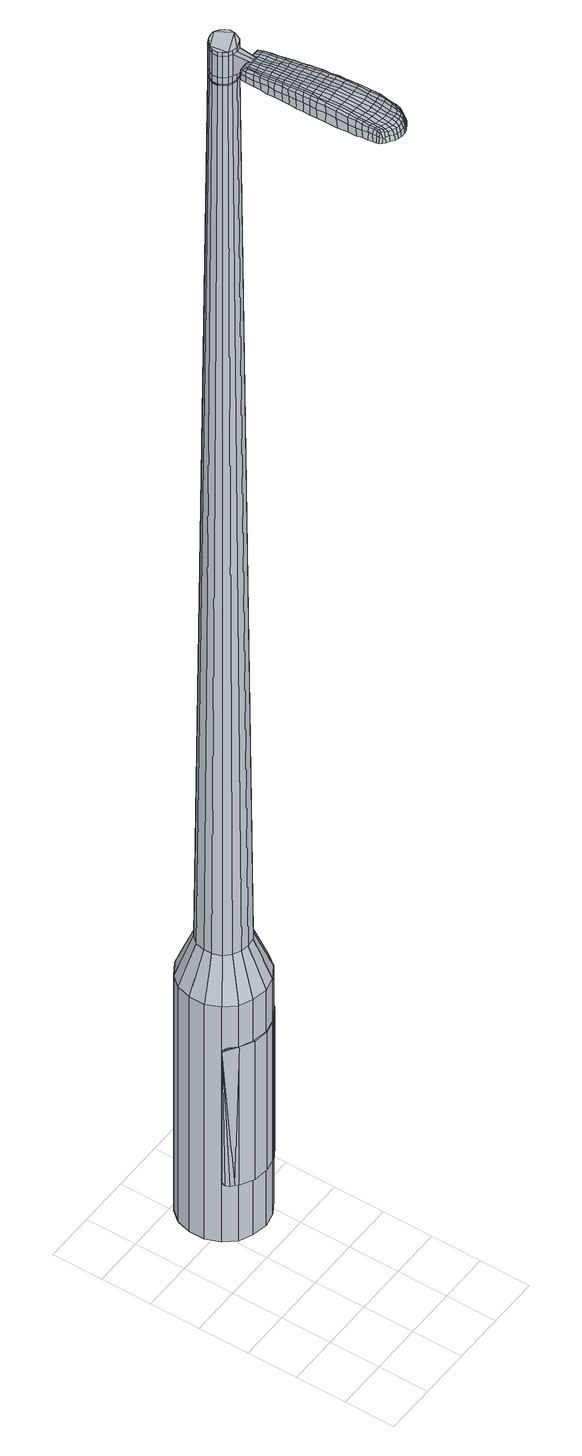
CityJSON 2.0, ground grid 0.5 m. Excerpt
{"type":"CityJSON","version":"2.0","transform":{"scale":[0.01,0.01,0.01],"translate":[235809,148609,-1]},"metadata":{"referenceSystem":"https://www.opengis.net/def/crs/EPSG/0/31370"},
"CityObjects":{
"object1":{"type":"GenericCityObject","attributes":{"cluster":9,"mean_distance_to_centroid":0.111,"new_centroid_x":235809.78,"new_centroid_y":148611.16,"mean_distance_to_camera":10.11,"H1":4.15,"H2":4.18,"Z_final":111.27,"cluster2":-1,"proj_x":235796.6,"proj_y":148611.59,"id_line":62671,"bearing_l":1.86,"distance":13.18,"orientation":"right","G_obj":271.86},"geometry":[{"type":"MultiSurface","lod":"2","boundaries":[[[0,1,2,3]],[[1,4,5,2]],[[4,6,7,5]],[[6,8,9,7]],[[8,10,11,9]],[[10,12,13,11]],[[12,14,15,13]],[[14,16,17,15]],[[16,18,19,17]],[[18,20,21,19]],[[20,22,23,21]],[[22,24,25,23]],[[24,26,27,25]],[[26,28,29,27]],[[28,30,31,29]],[[30,32,33,31]],[[32,34,35,33]],[[34,0,3,35]],[[36,37,38,39]],[[38,40,41,42]],[[41,43,42]],[[42,44,45,46]],[[45,47,46]],[[46,48,49,50]],[[49,51,50]],[[42,46,50,38]],[[50,52,39,38]],[[53,36,39]],[[2,5,7,35]],[[7,9,11,15]],[[11,13,15]],[[15,17,19,23]],[[19,21,23]],[[23,25,27,31]],[[27,29,31]],[[15,23,31,7]],[[31,33,35,7]],[[3,2,35]],[[1,0,54,55]],[[0,34,56,54]],[[34,32,57,56]],[[32,30,58,57]],[[30,28,59,58]],[[28,26,60,59]],[[26,24,61,60]],[[24,22,62,61]],[[22,20,63,62]],[[20,18,64,63]],[[18,16,65,64]],[[16,14,66,65]],[[14,12,67,66]],[[12,10,68,67]],[[10,8,69,68]],[[8,6,70,69]],[[6,4,71,70]],[[4,1,55,71]],[[55,54,72,73]],[[54,56,74,72]],[[56,57,75,74]],[[57,58,76,75]],[[58,59,77,76]],[[59,60,78,77]],[[60,61,79,78]],[[61,62,80,79]],[[62,63,81,80]],[[63,64,82,81]],[[64,65,83,82]],[[65,66,84,83]],[[66,67,85,84]],[[67,68,86,85]],[[68,69,87,86]],[[69,70,88,87]],[[70,71,89,88]],[[71,55,73,89]],[[90,91,92,93]],[[94,95,91,90]],[[96,97,95,94]],[[98,99,97,96]],[[100,101,99,98]],[[102,103,101,100]],[[79,104,103,102]],[[80,105,104,79]],[[106,107,105,80]],[[82,108,107,106]],[[83,109,108,82]],[[110,111,109,83]],[[85,112,111,110]],[[113,114,112,85]],[[115,116,114,113]],[[117,118,116,115]],[[119,120,118,117]],[[93,92,120,119]],[[121,122,123,124]],[[125,121,124,126]],[[127,125,126,128]],[[129,127,128,130]],[[131,129,130,132]],[[133,131,132,134]],[[135,133,134,136]],[[137,135,136,138]],[[139,137,138,140]],[[141,139,140,142]],[[143,141,142,144]],[[145,143,144,146]],[[147,145,146,148]],[[149,147,148,150]],[[151,149,150,152]],[[153,151,152,154]],[[73,72,90,93]],[[72,74,94,90]],[[74,75,96,94]],[[75,76,98,96]],[[76,77,100,98]],[[77,78,102,100]],[[78,79,102]],[[81,106,80]],[[81,82,106]],[[84,110,83]],[[84,85,110]],[[86,113,85]],[[86,87,115,113]],[[87,88,117,115]],[[88,89,119,117]],[[89,73,93,119]],[[155,156,92,91]],[[156,157,120,92]],[[157,158,118,120]],[[158,159,116,118]],[[159,160,114,116]],[[160,112,114]],[[161,111,112]],[[161,109,111]],[[162,107,108]],[[162,105,107]],[[163,103,104]],[[163,164,101,103]],[[164,165,99,101]],[[165,166,97,99]],[[166,167,95,97]],[[167,155,91,95]],[[39,52,153,168]],[[156,155,169,154]],[[53,39,168,122]],[[155,167,123,169]],[[36,53,122,121]],[[167,166,124,123]],[[37,36,121,125]],[[166,165,126,124]],[[38,37,125,127]],[[165,164,128,126]],[[40,38,127,129]],[[164,163,130,128]],[[41,40,129,131]],[[163,104,132,130]],[[43,41,131,133]],[[104,105,134,132]],[[42,43,133,135]],[[105,162,136,134]],[[44,42,135,137]],[[162,108,138,136]],[[45,44,137,139]],[[108,109,140,138]],[[47,45,139,141]],[[109,161,142,140]],[[46,47,141,143]],[[161,112,144,142]],[[48,46,143,145]],[[112,160,146,144]],[[49,48,145,147]],[[160,159,148,146]],[[51,49,147,149]],[[159,158,150,148]],[[50,51,149,151]],[[158,157,152,150]],[[52,50,151,153]],[[157,156,154,152]],[[153,154,170,171]],[[154,169,172,170]],[[169,123,173,172]],[[123,122,174,173]],[[122,168,175,174]],[[168,153,171,175]],[[176,177,178,179]],[[180,176,179,181]],[[176,180,182,183]],[[177,176,183,184]],[[185,186,187,188]],[[189,185,188,190]],[[185,189,191,192]],[[186,185,192,193]],[[194,195,196,197]],[[198,194,197,199]],[[194,198,200,201]],[[195,194,201,202]],[[203,204,205,206]],[[207,203,206,208]],[[203,207,209,210]],[[204,203,210,211]],[[212,213,214,215]],[[216,212,215,217]],[[212,216,218,219]],[[213,212,219,220]],[[221,222,223,224]],[[225,221,224,226]],[[221,225,227,228]],[[222,221,228,229]],[[230,231,232,233]],[[222,230,233,223]],[[230,222,229,234]],[[231,230,234,235]],[[236,237,238,239]],[[231,236,239,232]],[[236,231,235,240]],[[237,236,240,241]],[[242,180,181,243]],[[237,242,243,238]],[[242,237,241,244]],[[180,242,244,182]],[[245,246,247,248]],[[249,245,248,250]],[[245,249,251,252]],[[246,245,252,253]],[[254,255,256,257]],[[246,254,257,247]],[[254,246,253,258]],[[255,254,258,259]],[[260,261,262,263]],[[255,260,263,256]],[[260,255,259,264]],[[261,260,264,265]],[[266,267,268,269]],[[261,266,269,262]],[[266,261,265,270]],[[267,266,270,271]],[[272,177,184,273]],[[267,272,273,268]],[[272,267,271,274]],[[177,272,274,178]],[[275,276,277,278]],[[279,275,278,280]],[[275,279,281,282]],[[276,275,282,283]],[[284,285,286,287]],[[276,284,287,277]],[[284,276,283,288]],[[285,284,288,289]],[[290,291,292,293]],[[285,290,293,286]],[[290,285,289,294]],[[291,290,294,295]],[[296,189,190,297]],[[291,296,297,292]],[[296,291,295,298]],[[189,296,298,191]],[[299,300,301,302]],[[303,299,302,304]],[[299,303,305,306]],[[300,299,306,307]],[[308,309,310,311]],[[300,308,311,301]],[[308,300,307,312]],[[309,308,312,313]],[[314,315,316,317]],[[309,314,317,310]],[[314,309,313,318]],[[315,314,318,319]],[[320,321,322,323]],[[315,320,323,316]],[[320,315,319,324]],[[321,320,324,325]],[[326,186,193,327]],[[321,326,327,322]],[[326,321,325,328]],[[186,326,328,187]],[[329,215,214,330]],[[331,329,330,332]],[[329,331,333,334]],[[215,329,334,217]],[[335,331,332,336]],[[337,335,336,338]],[[335,337,339,340]],[[331,335,340,333]],[[341,337,338,342]],[[343,341,342,344]],[[341,343,345,346]],[[337,341,346,339]],[[347,343,344,348]],[[349,347,348,350]],[[347,349,351,352]],[[343,347,352,345]],[[353,349,350,354]],[[204,353,354,205]],[[353,204,211,355]],[[349,353,355,351]],[[356,357,202,201]],[[358,356,201,200]],[[356,358,359,360]],[[357,356,360,361]],[[362,363,361,360]],[[364,362,360,359]],[[362,364,365,366]],[[363,362,366,367]],[[368,369,367,366]],[[370,368,366,365]],[[368,370,371,372]],[[369,368,372,373]],[[374,375,373,372]],[[376,374,372,371]],[[374,376,209,207]],[[375,374,207,208]],[[377,378,379,380]],[[279,377,380,281]],[[377,279,280,381]],[[378,377,381,382]],[[383,198,199,384]],[[378,383,384,379]],[[383,378,382,385]],[[198,383,385,200]],[[386,387,388,389]],[[225,386,389,227]],[[386,225,226,390]],[[387,386,390,391]],[[392,393,394,395]],[[387,392,395,388]],[[392,387,391,396]],[[393,392,396,397]],[[398,195,202,399]],[[393,398,399,394]],[[398,393,397,400]],[[195,398,400,196]],[[401,402,403,404]],[[183,401,404,184]],[[401,183,182,405]],[[402,401,405,406]],[[407,408,409,410]],[[402,407,410,403]],[[407,402,406,411]],[[408,407,411,412]],[[413,206,205,414]],[[408,413,414,409]],[[413,408,412,415]],[[206,413,415,208]],[[416,417,418,419]],[[188,416,419,190]],[[416,188,187,420]],[[417,416,420,421]],[[422,210,209,423]],[[417,422,423,418]],[[422,417,421,424]],[[210,422,424,211]],[[425,426,427,428]],[[303,425,428,305]],[[425,303,304,429]],[[426,425,429,430]],[[431,216,217,432]],[[426,431,432,427]],[[431,426,430,433]],[[216,431,433,218]],[[434,435,436,437]],[[249,434,437,251]],[[434,249,250,438]],[[435,434,438,439]],[[440,441,442,443]],[[435,440,443,436]],[[440,435,439,444]],[[441,440,444,445]],[[446,213,220,447]],[[441,446,447,442]],[[446,441,445,448]],[[213,446,448,214]],[[449,450,439,438]],[[248,449,438,250]],[[449,248,247,451]],[[450,449,451,452]],[[453,454,445,444]],[[450,453,444,439]],[[453,450,452,455]],[[454,453,455,456]],[[457,330,214,448]],[[454,457,448,445]],[[457,454,456,458]],[[330,457,458,332]],[[459,460,461,462]],[[306,459,462,307]],[[459,306,305,428]],[[460,459,428,427]],[[463,334,333,464]],[[460,463,464,461]],[[463,460,427,432]],[[334,463,432,217]],[[465,466,452,451]],[[257,465,451,247]],[[465,257,256,467]],[[466,465,467,468]],[[469,470,456,455]],[[466,469,455,452]],[[469,466,468,471]],[[470,469,471,472]],[[473,336,332,458]],[[470,473,458,456]],[[473,470,472,474]],[[336,473,474,338]],[[475,476,477,478]],[[312,475,478,313]],[[475,312,307,462]],[[476,475,462,461]],[[479,340,339,480]],[[476,479,480,477]],[[479,476,461,464]],[[340,479,464,333]],[[481,482,468,467]],[[263,481,467,256]],[[481,263,262,483]],[[482,481,483,484]],[[485,486,472,471]],[[482,485,471,468]],[[485,482,484,487]],[[486,485,487,488]],[[489,342,338,474]],[[486,489,474,472]],[[489,486,488,490]],[[342,489,490,344]],[[491,492,493,494]],[[318,491,494,319]],[[491,318,313,478]],[[492,491,478,477]],[[495,346,345,496]],[[492,495,496,493]],[[495,492,477,480]],[[346,495,480,339]],[[497,498,484,483]],[[269,497,483,262]],[[497,269,268,499]],[[498,497,499,500]],[[501,502,488,487]],[[498,501,487,484]],[[501,498,500,503]],[[502,501,503,504]],[[505,348,344,490]],[[502,505,490,488]],[[505,502,504,506]],[[348,505,506,350]],[[507,508,509,510]],[[324,507,510,325]],[[507,324,319,494]],[[508,507,494,493]],[[511,352,351,512]],[[508,511,512,509]],[[511,508,493,496]],[[352,511,496,345]],[[513,514,500,499]],[[273,513,499,268]],[[513,273,184,404]],[[514,513,404,403]],[[515,516,504,503]],[[514,515,503,500]],[[515,514,403,410]],[[516,515,410,409]],[[517,354,350,506]],[[516,517,506,504]],[[517,516,409,414]],[[354,517,414,205]],[[518,519,421,420]],[[328,518,420,187]],[[518,328,325,510]],[[519,518,510,509]],[[520,355,211,424]],[[519,520,424,421]],[[520,519,509,512]],[[355,520,512,351]],[[521,522,382,381]],[[278,521,381,280]],[[521,278,277,523]],[[522,521,523,524]],[[525,358,200,385]],[[522,525,385,382]],[[525,522,524,526]],[[358,525,526,359]],[[527,528,529,530]],[[228,527,530,229]],[[527,228,227,389]],[[528,527,389,388]],[[531,532,533,534]],[[528,531,534,529]],[[531,528,388,395]],[[532,531,395,394]],[[535,357,361,536]],[[532,535,536,533]],[[535,532,394,399]],[[357,535,399,202]],[[537,538,524,523]],[[287,537,523,277]],[[537,287,286,539]],[[538,537,539,540]],[[541,364,359,526]],[[538,541,526,524]],[[541,538,540,542]],[[364,541,542,365]],[[543,544,545,546]],[[234,543,546,235]],[[543,234,229,530]],[[544,543,530,529]],[[547,548,549,550]],[[544,547,550,545]],[[547,544,529,534]],[[548,547,534,533]],[[551,363,367,552]],[[548,551,552,549]],[[551,548,533,536]],[[363,551,536,361]],[[553,554,540,539]],[[293,553,539,286]],[[553,293,292,555]],[[554,553,555,556]],[[557,370,365,542]],[[554,557,542,540]],[[557,554,556,558]],[[370,557,558,371]],[[559,560,561,562]],[[240,559,562,241]],[[559,240,235,546]],[[560,559,546,545]],[[563,564,565,566]],[[560,563,566,561]],[[563,560,545,550]],[[564,563,550,549]],[[567,369,373,568]],[[564,567,568,565]],[[567,564,549,552]],[[369,567,552,367]],[[569,570,556,555]],[[297,569,555,292]],[[569,297,190,419]],[[570,569,419,418]],[[571,376,371,558]],[[570,571,558,556]],[[571,570,418,423]],[[376,571,423,209]],[[572,573,406,405]],[[244,572,405,182]],[[572,244,241,562]],[[573,572,562,561]],[[574,575,412,411]],[[573,574,411,406]],[[574,573,561,566]],[[575,574,566,565]],[[576,375,208,415]],[[575,576,415,412]],[[576,575,565,568]],[[375,576,568,373]],[[577,578,579,580]],[[580,579,581,582]],[[583,581,579,584]],[[584,579,578,585]],[[586,587,588,589]],[[589,588,590,591]],[[592,590,588,593]],[[593,588,587,594]],[[595,596,597,598]],[[598,597,599,600]],[[601,599,597,602]],[[602,597,596,603]],[[604,605,606,607]],[[607,606,608,609]],[[610,608,606,611]],[[611,606,605,612]],[[613,614,615,616]],[[616,615,617,618]],[[619,617,615,620]],[[620,615,614,621]],[[622,623,624,625]],[[625,624,626,627]],[[628,626,624,629]],[[629,624,623,630]],[[631,632,633,634]],[[634,633,623,622]],[[630,623,633,635]],[[635,633,632,636]],[[637,638,639,640]],[[640,639,632,631]],[[636,632,639,641]],[[641,639,638,642]],[[582,581,643,644]],[[644,643,638,637]],[[642,638,643,645]],[[645,643,581,583]],[[646,647,648,649]],[[649,648,650,651]],[[652,650,648,653]],[[653,648,647,654]],[[655,656,657,658]],[[658,657,647,646]],[[654,647,657,659]],[[659,657,656,660]],[[661,662,663,664]],[[664,663,656,655]],[[660,656,663,665]],[[665,663,662,666]],[[667,668,669,670]],[[670,669,662,661]],[[666,662,669,671]],[[671,669,668,672]],[[585,578,673,674]],[[674,673,668,667]],[[672,668,673,675]],[[675,673,578,577]],[[676,677,678,679]],[[679,678,680,681]],[[682,680,678,683]],[[683,678,677,684]],[[685,686,687,688]],[[688,687,677,676]],[[684,677,687,689]],[[689,687,686,690]],[[691,692,693,694]],[[694,693,686,685]],[[690,686,693,695]],[[695,693,692,696]],[[591,590,697,698]],[[698,697,692,691]],[[696,692,697,699]],[[699,697,590,592]],[[700,701,702,703]],[[703,702,704,705]],[[706,704,702,707]],[[707,702,701,708]],[[709,710,711,712]],[[712,711,701,700]],[[708,701,711,713]],[[713,711,710,714]],[[715,716,717,718]],[[718,717,710,709]],[[714,710,717,719]],[[719,717,716,720]],[[721,722,723,724]],[[724,723,716,715]],[[720,716,723,725]],[[725,723,722,726]],[[594,587,727,728]],[[728,727,722,721]],[[726,722,727,729]],[[729,727,587,586]],[[613,616,730,731]],[[731,730,732,733]],[[734,732,730,735]],[[735,730,616,618]],[[733,732,736,737]],[[737,736,738,739]],[[740,738,736,741]],[[741,736,732,734]],[[739,738,742,743]],[[743,742,744,745]],[[746,744,742,747]],[[747,742,738,740]],[[745,744,748,749]],[[749,748,750,751]],[[752,750,748,753]],[[753,748,744,746]],[[751,750,754,755]],[[755,754,605,604]],[[612,605,754,756]],[[756,754,750,752]],[[603,757,758,602]],[[602,758,759,601]],[[760,759,758,761]],[[761,758,757,762]],[[762,763,764,761]],[[761,764,765,760]],[[766,765,764,767]],[[767,764,763,768]],[[768,769,770,767]],[[767,770,771,766]],[[772,771,770,773]],[[773,770,769,774]],[[774,775,776,773]],[[773,776,777,772]],[[610,777,776,608]],[[608,776,775,609]],[[778,779,780,781]],[[781,780,680,682]],[[681,680,780,782]],[[782,780,779,783]],[[600,599,784,785]],[[785,784,779,778]],[[783,779,784,786]],[[786,784,599,601]],[[787,788,789,790]],[[790,789,626,628]],[[627,626,789,791]],[[791,789,788,792]],[[793,794,795,796]],[[796,795,788,787]],[[792,788,795,797]],[[797,795,794,798]],[[603,596,799,800]],[[800,799,794,793]],[[798,794,799,801]],[[801,799,596,595]],[[802,803,804,805]],[[805,804,584,585]],[[583,584,804,806]],[[806,804,803,807]],[[808,809,810,811]],[[811,810,803,802]],[[807,803,810,812]],[[812,810,809,813]],[[604,607,814,815]],[[815,814,809,808]],[[813,809,814,816]],[[816,814,607,609]],[[817,818,819,820]],[[820,819,589,591]],[[586,589,819,821]],[[821,819,818,822]],[[610,611,823,824]],[[824,823,818,817]],[[822,818,823,825]],[[825,823,611,612]],[[826,827,828,829]],[[829,828,704,706]],[[705,704,828,830]],[[830,828,827,831]],[[618,617,832,833]],[[833,832,827,826]],[[831,827,832,834]],[[834,832,617,619]],[[835,836,650,837]],[[837,650,652]],[[651,650,838]],[[838,650,836,839]],[[840,841,842,843]],[[843,842,836,835]],[[839,836,842,844]],[[844,842,841,845]],[[621,614,846,847]],[[847,846,841,840]],[[845,841,846,848]],[[848,846,614,613]],[[839,849,838]],[[838,849,649,651]],[[646,649,849,850]],[[845,851,852,844]],[[844,852,849,839]],[[850,849,852,853]],[[853,852,851,854]],[[613,731,855,848]],[[848,855,851,845]],[[854,851,855,856]],[[856,855,731,733]],[[857,858,859,860]],[[860,859,707,708]],[[706,707,859,829]],[[829,859,858,826]],[[734,735,861,862]],[[862,861,858,857]],[[826,858,861,833]],[[833,861,735,618]],[[850,863,658,646]],[[655,658,863,864]],[[864,863,865]],[[854,866,867,853]],[[853,867,863,850]],[[865,863,867,868]],[[868,867,866,869]],[[733,737,870,856]],[[856,870,866,854]],[[869,866,870,871]],[[871,870,737,739]],[[872,873,874,875]],[[875,874,713,714]],[[708,713,874,860]],[[860,874,873,857]],[[740,741,876,877]],[[877,876,873,872]],[[857,873,876,862]],[[862,876,741,734]],[[865,878,879,864]],[[864,879,664,655]],[[661,664,879,880]],[[880,879,878,881]],[[869,882,883,868]],[[868,883,878,865]],[[881,878,883,884]],[[884,883,882,885]],[[739,743,886,871]],[[871,886,882,869]],[[885,882,886,887]],[[887,886,743,745]],[[888,889,890,891]],[[891,890,719,720]],[[714,719,890,875]],[[875,890,889,872]],[[746,747,892,893]],[[893,892,889,888]],[[872,889,892,877]],[[877,892,747,740]],[[881,894,895,880]],[[880,895,670,661]],[[667,670,895,896]],[[896,895,894,897]],[[885,898,899,884]],[[884,899,894,881]],[[897,894,899,900]],[[900,899,898,901]],[[745,749,902,887]],[[887,902,898,885]],[[901,898,902,903]],[[903,902,749,751]],[[904,905,906,907]],[[907,906,725,726]],[[720,725,906,891]],[[891,906,905,888]],[[752,753,908,909]],[[909,908,905,904]],[[888,905,908,893]],[[893,908,753,746]],[[897,910,911,896]],[[896,911,674,667]],[[585,674,911,805]],[[805,911,910,802]],[[901,912,913,900]],[[900,913,910,897]],[[802,910,913,811]],[[811,913,912,808]],[[751,755,914,903]],[[903,914,912,901]],[[808,912,914,815]],[[815,914,755,604]],[[822,915,916,821]],[[821,916,729,586]],[[726,729,916,907]],[[907,916,915,904]],[[612,756,917,825]],[[825,917,915,822]],[[904,915,917,909]],[[909,917,756,752]],[[783,918,919,782]],[[782,919,679,681]],[[676,679,919,920]],[[920,919,918,921]],[[601,759,922,786]],[[786,922,918,783]],[[921,918,922,923]],[[923,922,759,760]],[[924,925,926,927]],[[927,926,629,630]],[[628,629,926,790]],[[790,926,925,787]],[[928,929,930,931]],[[931,930,925,924]],[[787,925,930,796]],[[796,930,929,793]],[[762,757,932,933]],[[933,932,929,928]],[[793,929,932,800]],[[800,932,757,603]],[[921,934,935,920]],[[920,935,688,676]],[[685,688,935,936]],[[936,935,934,937]],[[760,765,938,923]],[[923,938,934,921]],[[937,934,938,939]],[[939,938,765,766]],[[940,941,942,943]],[[943,942,635,636]],[[630,635,942,927]],[[927,942,941,924]],[[944,945,946,947]],[[947,946,941,940]],[[924,941,946,931]],[[931,946,945,928]],[[768,763,948,949]],[[949,948,945,944]],[[928,945,948,933]],[[933,948,763,762]],[[937,950,951,936]],[[936,951,694,685]],[[691,694,951,952]],[[952,951,950,953]],[[766,771,954,939]],[[939,954,950,937]],[[953,950,954,955]],[[955,954,771,772]],[[956,957,958,959]],[[959,958,641,642]],[[636,641,958,943]],[[943,958,957,940]],[[960,961,962,963]],[[963,962,957,956]],[[940,957,962,947]],[[947,962,961,944]],[[774,769,964,965]],[[965,964,961,960]],[[944,961,964,949]],[[949,964,769,768]],[[953,966,967,952]],[[952,967,698,691]],[[591,698,967,820]],[[820,967,966,817]],[[772,777,968,955]],[[955,968,966,953]],[[817,966,968,824]],[[824,968,777,610]],[[807,969,970,806]],[[806,970,645,583]],[[642,645,970,959]],[[959,970,969,956]],[[813,971,972,812]],[[812,972,969,807]],[[956,969,972,963]],[[963,972,971,960]],[[609,775,973,816]],[[816,973,971,813]],[[960,971,973,965]],[[965,973,775,774]],[[577,580,179,178]],[[580,582,181,179]],[[592,593,192,191]],[[593,594,193,192]],[[595,598,197,196]],[[598,600,199,197]],[[619,620,219,218]],[[620,621,220,219]],[[622,625,224,223]],[[625,627,226,224]],[[631,634,233,232]],[[634,622,223,233]],[[637,640,239,238]],[[640,631,232,239]],[[582,644,243,181]],[[644,637,238,243]],[[652,653,252,251]],[[653,654,253,252]],[[654,659,258,253]],[[659,660,259,258]],[[660,665,264,259]],[[665,666,265,264]],[[666,671,270,265]],[[671,672,271,270]],[[672,675,274,271]],[[675,577,178,274]],[[682,683,282,281]],[[683,684,283,282]],[[684,689,288,283]],[[689,690,289,288]],[[690,695,294,289]],[[695,696,295,294]],[[696,699,298,295]],[[699,592,191,298]],[[700,703,302,301]],[[703,705,304,302]],[[709,712,311,310]],[[712,700,301,311]],[[715,718,317,316]],[[718,709,310,317]],[[721,724,323,322]],[[724,715,316,323]],[[594,728,327,193]],[[728,721,322,327]],[[778,781,380,379]],[[781,682,281,380]],[[600,785,384,199]],[[785,778,379,384]],[[627,791,390,226]],[[791,792,391,390]],[[792,797,396,391]],[[797,798,397,396]],[[798,801,400,397]],[[801,595,196,400]],[[705,830,429,304]],[[830,831,430,429]],[[831,834,433,430]],[[834,619,218,433]],[[835,837,437,436]],[[837,652,251,437]],[[840,843,443,442]],[[843,835,436,443]],[[621,847,447,220]],[[847,840,442,447]],[[974,975,976,977]],[[978,979,977,976]],[[980,981,982,983]],[[984,985,986,987]],[[975,988,989,976]],[[990,978,976,989]],[[991,980,983,992]],[[993,994,985,984]],[[988,995,996,989]],[[996,997,990,989]],[[998,991,992,999]],[[1000,994,993,1001]],[[995,1002,1003,996]],[[1003,1004,997,996]],[[1005,998,999,1006]],[[1007,1000,1001,1008]],[[1009,1010,1011,1012]],[[1013,1014,1010,1009]],[[1013,1015,1016,1014]],[[1015,1017,1018,1016]],[[1019,1020,1021,1022]],[[1023,1024,1020,1019]],[[1025,1026,1024,1023]],[[1027,1028,1026,1025]],[[1022,1011,1010,1019]],[[1019,1010,1014,1023]],[[1014,1016,1025,1023]],[[1016,1018,1027,1025]],[[983,982,979,978]],[[992,983,978,990]],[[997,999,992,990]],[[1004,1006,999,997]],[[984,987,981,980]],[[993,984,980,991]],[[1001,993,991,998]],[[1008,1001,998,1005]],[[985,1009,1012,986]],[[994,1013,1009,985]],[[1015,1013,994,1000]],[[1017,1015,1000,1007]],[[1029,1030,1031,1032]],[[1031,1033,1034,1035]],[[1031,1035,1036,1037]],[[1031,1037,1032]],[[1038,1029,1032,1039]],[[1040,1039,1032,1041]],[[1042,1041,1032]],[[1043,1031,1030,1044]],[[1045,1043,1044,1046]],[[1047,1045,1046,1048]],[[1049,1047,1048,1050]],[[1051,1049,1050,1052]],[[1052,1053,1054,1055]],[[1052,1055,1056,1057]],[[1052,1057,1058,1059]],[[1058,1060,1061,1062]],[[1058,1062,1063,1064]],[[1058,1064,1059]],[[1052,1059,1051]],[[1065,1066,1030,1029]],[[1067,1068,1033,1031]],[[1069,1070,1042,1032]],[[1066,1071,1044,1030]],[[1072,1067,1031,1043]],[[1071,1073,1046,1044]],[[1074,1072,1043,1045]],[[1073,1075,1048,1046]],[[1076,1074,1045,1047]],[[1075,1077,1050,1048]],[[1078,1076,1047,1049]],[[1077,1079,1052,1050]],[[1080,1078,1049,1051]],[[1079,1081,1053,1052]],[[1082,1083,1060,1058]],[[1084,1080,1051,1059]],[[1054,1053,1081,1085]],[[1055,1054,1085,1086]],[[1056,1055,1086,1087]],[[1057,1056,1087,1088]],[[1058,1057,1088,1082]],[[1089,1065,1029,1038]],[[1090,1089,1038,1039]],[[1091,1090,1039,1040]],[[1092,1091,1040,1041]],[[1070,1092,1041,1042]],[[1034,1033,1068,1093]],[[1061,1060,1083,1094]],[[1035,1034,1093,1095]],[[1036,1035,1095,1096]],[[1037,1036,1096,1097]],[[1032,1037,1097,1069]],[[1062,1061,1094,1098]],[[1063,1062,1098,1099]],[[1064,1063,1099,1100]],[[1059,1064,1100,1084]]]}]}
},
"vertices":[
[81,172,384],[66,175,384],[66,175,96],[81,172,96],[53,181,384],[53,181,96],[44,192,384],[44,192,96],[38,206,384],[38,206,96],[38,221,384],[38,221,96],[42,235,384],[42,235,96],[51,246,384],[51,246,96],[64,254,384],[64,254,96],[78,257,384],[78,257,96],[93,255,384],[93,255,96],[106,248,384],[106,248,96],[116,237,384],[116,237,96],[121,223,384],[121,223,96],[121,209,384],[121,209,96],[117,195,384],[117,195,96],[108,183,384],[108,183,96],[95,175,384],[95,175,96],[89,205,1524],[91,208,1524],[93,213,1524],[80,201,1524],[93,218,1524],[91,222,1524],[84,228,1524],[88,225,1524],[79,228,1524],[75,227,1524],[68,221,1524],[71,225,1524],[66,217,1524],[66,212,1524],[71,204,1524],[68,208,1524],[75,202,1524],[85,202,1524],[80,190,429],[72,191,429],[89,191,429],[96,196,429],[102,203,429],[105,211,429],[104,220,429],[101,228,429],[95,235,429],[87,239,429],[79,240,429],[70,238,429],[63,234,429],[57,227,429],[55,218,429],[55,210,429],[58,201,429],[64,195,429],[80,201,1483],[75,202,1483],[85,202,1483],[89,205,1483],[91,208,1483],[93,213,1483],[93,218,1483],[91,222,1483],[88,225,1483],[84,228,1483],[79,228,1483],[75,227,1483],[71,225,1483],[68,221,1483],[66,217,1483],[66,212,1483],[68,208,1483],[71,204,1483],[80,202,1483],[80,202,1485],[76,203,1485],[76,203,1483],[84,203,1483],[84,203,1485],[88,205,1483],[88,205,1485],[91,209,1483],[91,209,1485],[92,213,1483],[92,213,1485],[92,217,1483],[92,217,1485],[91,222,1485],[88,225,1485],[84,227,1483],[84,227,1485],[79,228,1485],[75,227,1485],[71,224,1483],[71,224,1485],[68,221,1485],[67,217,1483],[67,217,1485],[67,212,1483],[67,212,1485],[69,208,1483],[69,208,1485],[72,205,1483],[72,205,1485],[89,205,1519],[85,202,1519],[85,202,1493],[89,205,1493],[91,208,1519],[91,208,1493],[93,213,1519],[93,213,1493],[93,218,1519],[93,218,1493],[91,222,1519],[91,222,1493],[88,225,1519],[88,225,1493],[84,228,1519],[84,228,1493],[79,228,1519],[79,228,1493],[75,227,1519],[75,227,1493],[71,225,1519],[71,225,1493],[68,221,1519],[68,221,1493],[66,217,1519],[66,217,1493],[66,212,1519],[66,212,1493],[68,208,1519],[68,208,1493],[71,204,1519],[71,204,1493],[75,202,1519],[75,202,1493],[80,201,1485],[75,202,1485],[71,204,1485],[68,208,1485],[66,212,1485],[66,217,1485],[71,225,1485],[84,228,1485],[93,218,1485],[93,213,1485],[91,208,1485],[89,205,1485],[85,202,1485],[80,201,1519],[80,201,1493],[77,183,1513],[77,183,1518],[81,183,1513],[84,183,1513],[84,183,1518],[81,183,1518],[63,108,1519],[64,115,1518],[62,114,1509],[62,107,1510],[64,99,1519],[62,98,1510],[65,100,1526],[65,109,1525],[65,116,1525],[102,109,1519],[101,116,1518],[100,117,1525],[100,110,1525],[103,100,1519],[101,101,1526],[104,99,1510],[104,108,1510],[103,115,1509],[87,35,1519],[83,35,1519],[83,34,1513],[87,34,1513],[91,36,1519],[91,35,1513],[91,38,1524],[87,37,1524],[83,37,1524],[84,109,1530],[84,116,1529],[81,116,1529],[81,109,1530],[85,100,1531],[81,100,1531],[89,100,1530],[88,109,1530],[88,117,1529],[82,190,1512],[79,190,1512],[79,188,1517],[82,189,1517],[85,190,1512],[84,189,1517],[85,189,1506],[82,189,1506],[79,189,1506],[67,49,1519],[66,52,1519],[65,51,1512],[65,48,1512],[67,46,1518],[66,46,1512],[68,47,1522],[68,49,1523],[68,52,1524],[66,57,1519],[65,62,1519],[64,61,1512],[64,56,1512],[67,57,1524],[66,63,1525],[64,68,1519],[64,76,1519],[63,75,1511],[63,67,1511],[66,69,1526],[65,77,1526],[64,88,1519],[62,86,1510],[65,89,1526],[65,182,1513],[65,174,1513],[66,175,1518],[66,182,1517],[66,187,1512],[67,186,1516],[65,187,1506],[64,181,1507],[64,173,1507],[65,167,1514],[65,159,1515],[66,160,1520],[66,168,1519],[64,166,1507],[63,158,1507],[64,152,1515],[64,144,1516],[66,145,1522],[66,153,1521],[63,151,1508],[63,143,1508],[64,137,1517],[64,130,1517],[65,131,1524],[65,138,1523],[63,136,1508],[62,128,1509],[64,122,1518],[65,123,1524],[62,121,1509],[103,49,1519],[103,52,1519],[102,53,1524],[101,49,1523],[102,47,1518],[101,47,1522],[103,46,1512],[104,48,1512],[104,52,1512],[103,57,1519],[103,63,1519],[102,64,1525],[102,58,1524],[105,56,1512],[105,62,1512],[104,69,1519],[103,77,1519],[102,78,1526],[102,70,1526],[105,68,1511],[105,76,1511],[103,89,1519],[102,89,1526],[105,87,1510],[96,183,1513],[96,175,1513],[97,174,1507],[97,182,1507],[95,188,1512],[96,187,1506],[94,187,1516],[94,183,1517],[95,176,1518],[97,168,1514],[98,160,1515],[99,159,1507],[98,167,1507],[96,168,1519],[96,161,1520],[98,153,1515],[99,145,1516],[100,144,1508],[100,152,1508],[97,153,1521],[98,146,1522],[100,138,1517],[100,131,1517],[102,129,1509],[101,137,1508],[98,139,1523],[99,131,1524],[101,123,1518],[102,122,1509],[99,124,1524],[82,183,1519],[79,183,1519],[82,176,1520],[79,176,1520],[85,176,1520],[85,183,1519],[82,168,1522],[80,168,1522],[83,161,1523],[80,161,1523],[86,161,1523],[85,168,1521],[83,153,1524],[80,153,1524],[83,146,1525],[80,146,1525],[86,146,1525],[86,153,1524],[83,139,1526],[80,139,1526],[84,131,1527],[81,131,1527],[87,131,1527],[87,139,1526],[84,124,1528],[81,124,1528],[87,124,1528],[87,40,1527],[83,40,1527],[91,41,1526],[91,45,1527],[87,44,1528],[83,44,1528],[86,51,1529],[83,50,1529],[90,51,1528],[90,59,1530],[86,58,1530],[82,58,1530],[86,65,1531],[82,65,1531],[90,66,1530],[90,75,1531],[86,74,1531],[82,74,1531],[85,87,1531],[82,87,1531],[89,87,1531],[101,45,1518],[99,42,1519],[100,41,1513],[102,44,1513],[100,46,1523],[98,44,1523],[95,39,1519],[96,38,1513],[95,41,1524],[69,44,1518],[70,42,1518],[71,44,1523],[69,46,1523],[67,43,1513],[69,41,1513],[73,40,1519],[76,37,1519],[76,39,1524],[73,41,1523],[72,39,1513],[76,36,1513],[79,36,1519],[80,37,1524],[79,35,1513],[67,109,1528],[68,109,1528],[69,116,1528],[67,116,1527],[67,101,1528],[68,100,1529],[71,109,1529],[74,109,1530],[74,116,1529],[71,116,1528],[71,100,1529],[75,100,1530],[78,109,1530],[78,116,1529],[78,100,1531],[99,110,1528],[97,110,1529],[97,101,1529],[99,101,1528],[98,117,1527],[96,117,1528],[93,110,1529],[93,101,1530],[92,117,1528],[94,190,1512],[92,190,1512],[91,189,1517],[93,189,1517],[94,189,1506],[92,189,1506],[88,190,1512],[88,189,1517],[89,189,1506],[67,189,1512],[69,189,1512],[68,189,1506],[66,188,1506],[67,188,1517],[69,188,1517],[71,189,1512],[74,190,1512],[73,189,1506],[70,189,1506],[71,188,1517],[74,188,1517],[76,190,1512],[76,189,1506],[76,188,1517],[68,183,1519],[69,183,1519],[68,175,1520],[69,175,1520],[71,183,1519],[74,183,1519],[71,175,1520],[74,176,1520],[77,183,1519],[77,176,1520],[93,183,1519],[91,183,1519],[92,176,1520],[94,176,1520],[88,183,1519],[89,176,1520],[67,168,1521],[69,168,1521],[67,160,1522],[69,160,1522],[71,168,1521],[74,168,1521],[71,161,1522],[74,161,1523],[77,168,1522],[77,161,1523],[94,169,1521],[92,168,1521],[93,161,1522],[95,161,1522],[89,168,1521],[89,161,1522],[67,153,1523],[69,153,1523],[67,146,1524],[69,146,1524],[71,153,1523],[74,153,1524],[71,146,1525],[74,146,1525],[77,153,1524],[77,146,1525],[96,154,1523],[93,154,1523],[94,146,1524],[96,146,1524],[90,154,1524],[90,146,1525],[67,138,1525],[69,138,1525],[67,131,1526],[69,131,1526],[71,138,1526],[74,138,1526],[71,131,1527],[74,131,1527],[77,138,1526],[77,131,1527],[97,139,1525],[94,139,1525],[95,132,1526],[97,132,1526],[91,139,1526],[91,131,1527],[67,124,1527],[69,124,1527],[71,124,1527],[74,124,1528],[78,124,1528],[98,124,1527],[96,124,1527],[92,124,1528],[100,48,1525],[98,46,1525],[100,52,1526],[98,50,1526],[95,43,1526],[95,47,1527],[69,48,1525],[71,46,1525],[70,50,1526],[69,51,1525],[73,44,1525],[76,42,1526],[76,46,1527],[73,48,1526],[79,40,1526],[79,45,1527],[101,57,1526],[99,55,1527],[101,63,1527],[99,62,1528],[95,53,1528],[95,60,1529],[68,57,1526],[70,55,1527],[69,61,1528],[68,63,1527],[72,53,1527],[75,52,1528],[75,59,1529],[72,60,1528],[79,51,1528],[79,58,1530],[101,69,1528],[99,68,1529],[101,78,1528],[98,77,1529],[95,67,1529],[94,76,1530],[67,69,1528],[69,68,1528],[69,76,1529],[67,77,1528],[72,67,1529],[75,66,1530],[75,75,1530],[71,75,1530],[78,65,1530],[78,74,1531],[100,89,1529],[98,89,1529],[94,88,1530],[67,89,1528],[69,88,1529],[71,88,1530],[75,87,1530],[78,87,1531],[64,114,1509],[66,115,1518],[65,108,1518],[64,107,1509],[65,99,1519],[64,98,1510],[67,100,1525],[67,109,1525],[67,116,1525],[98,117,1525],[100,116,1518],[100,109,1518],[99,110,1525],[101,100,1519],[99,101,1525],[102,99,1510],[102,108,1509],[101,115,1509],[83,36,1513],[83,37,1519],[87,37,1519],[87,36,1513],[90,38,1519],[90,37,1513],[90,40,1524],[87,39,1524],[83,39,1524],[81,116,1528],[84,116,1528],[84,109,1529],[81,109,1529],[85,100,1529],[81,100,1529],[88,100,1529],[88,109,1529],[87,116,1528],[79,187,1516],[79,187,1512],[82,188,1512],[82,187,1516],[85,188,1512],[84,187,1516],[85,187,1506],[82,187,1506],[79,187,1506],[67,51,1512],[68,52,1519],[69,49,1518],[67,48,1512],[69,47,1518],[68,46,1512],[70,48,1522],[70,50,1523],[69,53,1523],[66,62,1512],[67,63,1519],[68,57,1519],[66,56,1512],[69,58,1524],[68,63,1525],[65,75,1511],[66,76,1519],[66,69,1519],[65,67,1511],[68,69,1525],[67,77,1526],[66,88,1519],[64,86,1510],[67,89,1526],[68,175,1518],[67,174,1513],[67,182,1513],[68,182,1517],[68,187,1512],[68,186,1515],[67,186,1506],[66,181,1506],[66,173,1507],[68,160,1520],[67,159,1514],[67,167,1514],[68,167,1519],[66,166,1507],[65,158,1507],[68,145,1522],[66,144,1516],[66,152,1515],[68,152,1521],[65,150,1508],[65,143,1508],[67,130,1523],[66,129,1517],[66,137,1516],[67,138,1522],[65,136,1508],[64,128,1508],[66,122,1517],[67,123,1524],[64,121,1509],[100,53,1523],[101,53,1519],[101,50,1518],[99,50,1523],[100,48,1518],[99,48,1522],[101,47,1512],[102,49,1512],[102,52,1512],[100,64,1525],[101,63,1519],[101,58,1519],[100,58,1524],[103,57,1512],[103,62,1512],[100,78,1526],[101,77,1519],[102,69,1519],[100,70,1525],[103,68,1511],[103,76,1511],[101,88,1519],[100,89,1526],[103,87,1510],[96,174,1507],[94,175,1513],[94,182,1513],[95,181,1506],[93,187,1512],[94,186,1506],[92,187,1515],[93,183,1517],[93,175,1518],[97,159,1507],[96,160,1514],[95,167,1514],[96,166,1507],[94,168,1519],[94,161,1520],[99,144,1508],[97,145,1516],[96,152,1515],[98,151,1508],[95,153,1521],[96,146,1522],[100,129,1508],[98,130,1517],[98,138,1516],[99,136,1508],[96,138,1522],[97,131,1523],[99,123,1517],[101,122,1509],[97,124,1524],[82,182,1518],[79,182,1518],[82,175,1519],[79,175,1519],[85,175,1519],[85,182,1518],[82,168,1520],[80,168,1520],[82,160,1521],[80,160,1521],[86,160,1521],[85,168,1520],[83,153,1523],[80,153,1523],[83,145,1524],[80,145,1524],[86,145,1524],[86,153,1523],[83,138,1525],[80,138,1525],[84,131,1526],[81,131,1526],[87,131,1526],[86,138,1525],[84,123,1527],[81,123,1527],[87,123,1527],[83,41,1526],[86,41,1526],[90,42,1525],[90,46,1526],[86,45,1526],[83,45,1526],[83,51,1528],[86,51,1528],[90,52,1527],[90,59,1528],[86,58,1529],[83,58,1529],[82,65,1530],[86,65,1530],[90,66,1529],[89,75,1530],[86,74,1530],[82,74,1530],[82,87,1530],[85,87,1530],[89,87,1530],[99,43,1513],[98,44,1518],[99,46,1518],[101,45,1512],[99,47,1523],[97,45,1523],[94,41,1519],[95,40,1513],[94,42,1523],[72,45,1523],[72,44,1518],[70,46,1518],[71,47,1523],[69,45,1512],[71,43,1512],[77,41,1523],[77,39,1519],[74,41,1519],[74,43,1523],[73,41,1513],[77,38,1513],[80,38,1519],[80,39,1524],[80,37,1513],[69,116,1527],[69,109,1527],[68,109,1527],[68,116,1526],[68,100,1527],[69,100,1528],[75,116,1528],[75,109,1528],[72,109,1528],[72,116,1527],[72,100,1528],[75,100,1529],[78,109,1529],[78,116,1528],[78,100,1529],[96,101,1528],[96,110,1527],[98,110,1527],[98,101,1527],[97,117,1526],[96,117,1527],[92,109,1528],[93,100,1528],[92,116,1527],[91,187,1516],[92,188,1512],[93,188,1512],[92,187,1516],[94,187,1506],[92,187,1506],[88,188,1512],[88,187,1516],[89,187,1506],[68,186,1506],[69,187,1512],[67,187,1506],[68,186,1516],[69,186,1516],[73,186,1506],[74,187,1512],[71,187,1512],[70,186,1506],[71,186,1516],[74,186,1516],[76,187,1512],[76,186,1506],[77,186,1516],[69,182,1518],[69,175,1519],[74,182,1518],[72,182,1518],[72,175,1519],[74,175,1519],[77,182,1518],[77,175,1519],[92,175,1519],[91,182,1518],[92,183,1518],[93,175,1519],[88,182,1518],[88,175,1519],[69,167,1520],[68,160,1521],[69,160,1521],[74,167,1520],[72,167,1520],[72,160,1521],[74,160,1521],[77,168,1520],[77,160,1521],[93,160,1521],[92,168,1520],[93,168,1520],[94,161,1521],[89,168,1520],[89,160,1521],[69,152,1522],[68,152,1522],[68,145,1523],[69,145,1523],[74,153,1522],[72,153,1522],[72,145,1523],[75,145,1524],[77,153,1523],[77,145,1524],[94,146,1523],[93,153,1522],[94,153,1522],[95,146,1523],[90,153,1522],[90,146,1523],[69,138,1524],[68,138,1524],[68,130,1525],[69,130,1525],[75,138,1525],[72,138,1524],[72,130,1525],[75,130,1526],[78,138,1525],[78,131,1526],[95,131,1525],[94,138,1524],[95,138,1524],[96,131,1525],[90,138,1524],[91,131,1525],[69,123,1526],[68,123,1526],[75,123,1527],[72,123,1526],[78,123,1527],[95,124,1526],[97,124,1526],[91,124,1526],[97,47,1524],[99,49,1524],[99,52,1525],[98,51,1525],[94,44,1525],[94,48,1525],[71,50,1525],[72,47,1524],[71,49,1524],[70,52,1525],[76,47,1526],[77,43,1525],[74,45,1524],[74,48,1525],[80,42,1525],[80,45,1526],[98,56,1526],[99,57,1526],[99,63,1526],[98,62,1527],[94,54,1526],[94,61,1527],[70,62,1527],[71,56,1526],[70,57,1526],[69,63,1526],[76,59,1528],[76,53,1527],[73,54,1526],[73,61,1527],[79,52,1527],[79,59,1528],[98,69,1527],[99,70,1527],[99,78,1527],[98,77,1528],[94,67,1528],[94,76,1529],[70,76,1528],[70,68,1527],[69,69,1527],[68,77,1527],[75,75,1529],[76,66,1529],[72,67,1528],[72,76,1528],[79,66,1529],[79,74,1530],[97,89,1528],[99,89,1528],[93,88,1529],[69,88,1528],[68,89,1528],[75,87,1529],[72,88,1529],[78,87,1530],[67,186,1508],[73,186,1508],[73,154,1509],[65,154,1509],[73,132,1510],[65,132,1510],[74,93,1512],[65,92,1512],[64,110,1511],[73,111,1511],[74,75,1513],[75,61,1514],[67,61,1514],[65,74,1513],[80,187,1508],[81,154,1509],[82,133,1510],[83,93,1512],[83,111,1511],[84,75,1513],[84,62,1514],[87,187,1508],[89,154,1509],[91,133,1510],[93,93,1512],[92,111,1511],[93,62,1514],[93,75,1513],[94,187,1508],[97,155,1509],[99,133,1510],[102,94,1512],[101,112,1511],[102,62,1514],[102,76,1513],[76,48,1514],[78,43,1514],[71,43,1514],[68,48,1514],[85,48,1514],[85,43,1514],[93,48,1514],[92,44,1514],[101,49,1514],[99,44,1514],[81,39,1515],[84,36,1515],[83,35,1515],[76,38,1515],[85,39,1515],[85,36,1515],[89,39,1515],[86,36,1515],[94,39,1515],[87,36,1515],[119,197,334],[118,193,334],[118,193,165],[122,207,171],[119,197,165],[120,201,165],[121,203,166],[122,205,167],[122,206,169],[120,201,334],[121,203,333],[122,205,332],[122,206,331],[122,207,328],[108,182,165],[108,182,334],[96,174,165],[96,174,334],[81,171,165],[81,171,334],[66,173,165],[66,173,334],[53,180,165],[53,180,334],[50,183,334],[47,186,334],[45,188,333],[44,189,332],[43,190,331],[43,191,328],[50,183,165],[43,191,171],[43,190,169],[44,189,167],[45,188,166],[47,186,165],[116,198,334],[115,194,334],[115,194,165],[116,198,165],[120,208,171],[120,208,328],[106,184,334],[106,184,165],[94,177,334],[94,177,165],[81,174,334],[81,174,165],[67,176,334],[67,176,165],[55,182,334],[55,182,165],[52,185,334],[45,193,328],[45,193,171],[52,185,165],[49,188,334],[47,190,333],[46,191,332],[45,192,331],[117,202,334],[118,204,333],[119,206,332],[119,207,331],[117,202,165],[45,192,169],[118,204,166],[119,206,167],[119,207,169],[46,191,167],[47,190,166],[49,188,165]
]}
